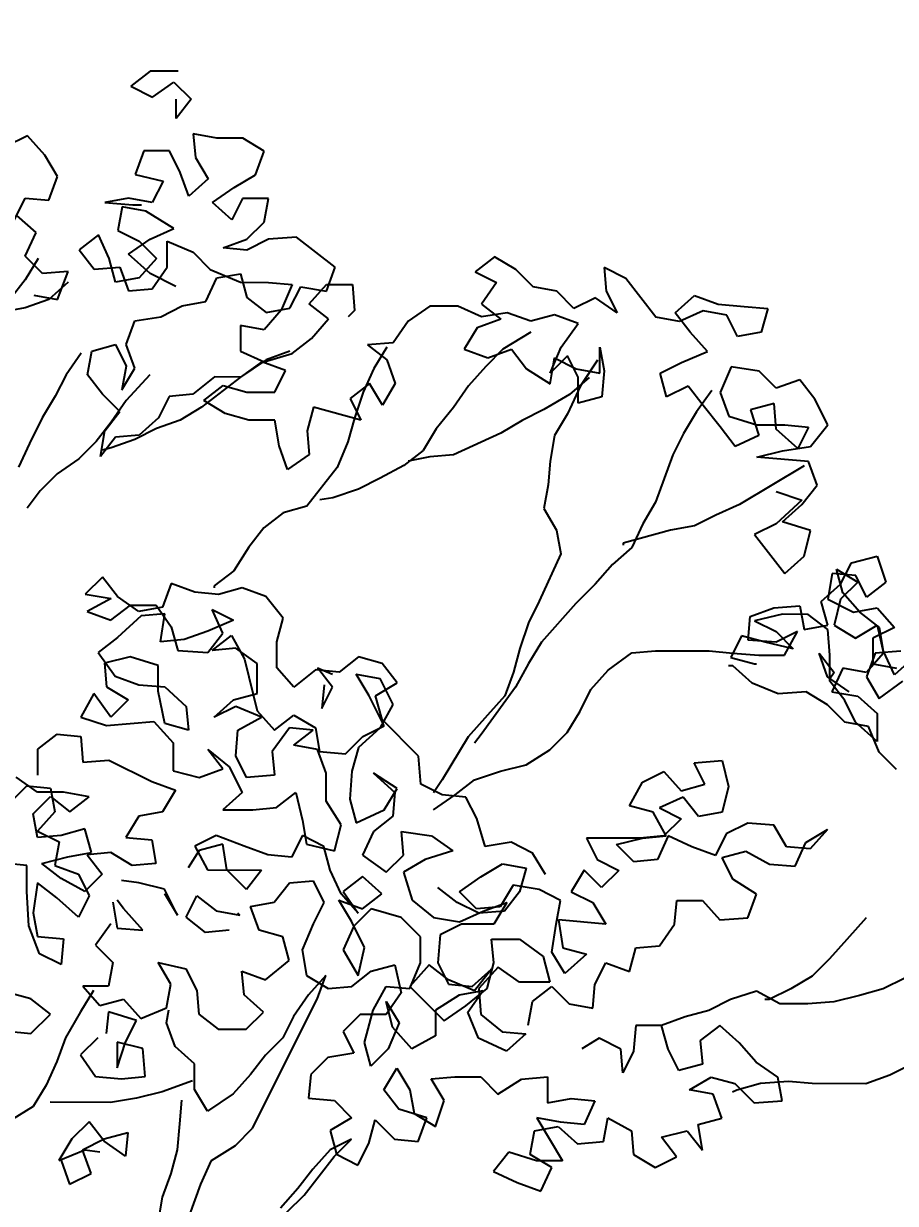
# Model space of a CAD drawing. Header units: millimetres. Extents: x 684983 to 685377, y 990360 to 990509.
# Drawn here: x 685054.194 to 685054.778, y 990414.996 to 990415.786 of the extents above; entities that cross this region are included whole.
import ezdxf

# ---------------------------------------------------------------- set-up
doc = ezdxf.new("R2010")
doc.units = ezdxf.units.MM
doc.layers.add('GRID LEVELS', color=7, linetype='Continuous', lineweight=13)
doc.layers.add('TEAK', color=7, linetype='Continuous')
doc.styles.get("Standard").update_dxf_attribs({"font": 'RomanS'})

# ---------------------------------------------------------------- blocks, each defined once
blk = doc.blocks.new('A$C25655A80')
at = {"color": 62}
for p, q in [((0.17688, 2.09548), (0.16822, 2.08876)), ((0.18937, 2.09547), (0.17688, 2.09548)), ((0.16822, 2.08876), (0.17783, 2.08394)), ((0.17783, 2.08394), (0.18744, 2.09066)), ((0.18744, 2.09066), (0.19513, 2.08296)), ((0.18839, 2.07432), (0.1884, 2.08297)), ((0.19513, 2.08296), (0.18839, 2.07432)), ((0.12205, 2.06669), (0.11244, 2.06189)), ((0.12974, 2.05803), (0.12205, 2.06669)), ((0.20665, 2.06565), (0.19608, 2.06758)), ((0.19608, 2.06758), (0.19703, 2.05701)), ((0.21818, 2.06564), (0.20665, 2.06565)), ((0.22779, 2.05986), (0.21818, 2.06564)), ((0.1355, 2.04841), (0.12974, 2.05803)), ((0.17396, 2.05991), (0.1701, 2.04934)), ((0.18549, 2.0599), (0.17396, 2.05991)), ((0.19029, 2.05028), (0.18549, 2.0599)), ((0.19703, 2.05701), (0.20279, 2.04739)), ((0.22394, 2.04929), (0.22779, 2.05986)), ((0.19413, 2.03971), (0.19029, 2.05028)), ((0.13164, 2.03784), (0.1355, 2.04841)), ((0.1701, 2.04934), (0.1826, 2.04644)), ((0.1826, 2.04644), (0.17778, 2.03684)), ((0.20279, 2.04739), (0.19413, 2.03971)), ((0.21432, 2.04353), (0.22394, 2.04929)), ((0.2047, 2.03681), (0.21432, 2.04353)), ((0.11625, 2.0292), (0.12107, 2.03881)), ((0.12107, 2.03881), (0.13164, 2.03784)), ((0.16721, 2.03877), (0.15663, 2.03686)), ((0.15663, 2.03686), (0.16913, 2.03588)), ((0.16432, 2.03493), (0.16239, 2.02435)), ((0.1749, 2.03299), (0.16432, 2.03493)), ((0.17778, 2.03684), (0.16721, 2.03877)), ((0.16913, 2.03588), (0.17298, 2.03588)), ((0.21334, 2.02911), (0.2047, 2.03681)), ((0.21816, 2.03872), (0.21334, 2.02911)), ((0.22969, 2.03871), (0.21816, 2.03872)), ((0.22776, 2.02814), (0.22969, 2.03871)), ((0.12586, 2.02343), (0.11722, 2.03112)), ((0.18739, 2.02529), (0.1749, 2.03299)), ((0.12104, 2.01286), (0.12586, 2.02343)), ((0.16239, 2.02435), (0.172, 2.01954)), ((0.17681, 2.02049), (0.18739, 2.02529)), ((0.22006, 2.02046), (0.22776, 2.02814)), ((0.15374, 2.02244), (0.14508, 2.01572)), ((0.15853, 2.01186), (0.15374, 2.02244)), ((0.16719, 2.01377), (0.17681, 2.02049)), ((0.172, 2.01954), (0.17968, 2.01184)), ((0.18449, 2.00799), (0.1845, 2.01953)), ((0.1845, 2.01953), (0.19603, 2.01471)), ((0.20949, 2.01662), (0.22006, 2.02046)), ((0.22968, 2.02045), (0.22006, 2.01565)), ((0.24218, 2.0214), (0.22968, 2.02045)), ((0.25947, 2.00792), (0.24218, 2.0214)), ((0.12873, 2.00516), (0.12104, 2.01286)), ((0.14508, 2.01572), (0.1518, 2.00706)), ((0.17679, 2.00511), (0.16719, 2.01377)), ((0.19603, 2.01471), (0.20371, 2.00701)), ((0.22006, 2.01565), (0.20949, 2.01662)), ((0.33061, 2.01266), (0.32195, 2.00594)), ((0.34022, 2.00689), (0.33061, 2.01266)), ((0.12681, 2.01189), (0.12103, 2.00228)), ((0.1518, 2.00706), (0.16334, 2.00801)), ((0.16141, 2.00128), (0.15853, 2.01186)), ((0.16334, 2.00801), (0.16717, 1.99743)), ((0.17968, 2.01184), (0.17198, 2.0032)), ((0.17775, 1.99838), (0.18449, 2.00799)), ((0.25561, 1.99735), (0.25947, 2.00792)), ((0.37963, 2.00781), (0.38058, 1.99724)), ((0.38924, 2.003), (0.37963, 2.00781)), ((0.12103, 2.00228), (0.1143, 1.99364)), ((0.14026, 2.00611), (0.12873, 2.00516)), ((0.13545, 1.99362), (0.14026, 2.00611)), ((0.17198, 2.0032), (0.16141, 2.00128)), ((0.18832, 1.99934), (0.17679, 2.00511)), ((0.20177, 1.99259), (0.20659, 2.00316)), ((0.20371, 2.00701), (0.21716, 2.00123)), ((0.20659, 2.00316), (0.21717, 2.00508)), ((0.21717, 2.00508), (0.22004, 1.9945)), ((0.32195, 2.00594), (0.33156, 2.00113)), ((0.3479, 1.99919), (0.34022, 2.00689)), ((0.40268, 1.98568), (0.38924, 2.003)), ((0.14026, 2.0013), (0.1316, 1.99362)), ((0.16717, 1.99743), (0.17775, 1.99838)), ((0.21716, 2.00123), (0.22966, 2.00122)), ((0.22966, 2.00122), (0.24023, 2.00025)), ((0.24023, 2.00025), (0.23542, 1.98872)), ((0.23926, 1.98968), (0.24408, 1.99928)), ((0.24408, 1.99928), (0.25561, 1.99735)), ((0.24792, 1.99159), (0.25561, 2.00024)), ((0.25561, 2.00024), (0.26715, 2.00022)), ((0.26715, 2.00022), (0.2681, 1.98869)), ((0.33156, 2.00113), (0.32482, 1.99152)), ((0.35847, 1.99726), (0.3479, 1.99919)), ((0.36615, 1.98956), (0.35847, 1.99726)), ((0.38058, 1.99724), (0.38538, 1.98762)), ((0.1316, 1.99362), (0.12102, 1.98978)), ((0.12487, 1.99555), (0.13545, 1.99362)), ((0.1912, 1.99068), (0.20177, 1.99259)), ((0.22004, 1.9945), (0.22869, 1.98776)), ((0.25656, 1.98485), (0.24792, 1.99159)), ((0.32482, 1.99152), (0.33347, 1.98478)), ((0.37577, 1.99436), (0.36615, 1.98956)), ((0.38538, 1.98762), (0.37577, 1.99436)), ((0.41133, 1.9876), (0.41999, 1.99528)), ((0.41999, 1.99528), (0.43056, 1.99142)), ((0.12102, 1.98978), (0.11045, 1.98787)), ((0.18158, 1.98588), (0.1912, 1.99068)), ((0.23542, 1.98872), (0.22772, 1.98007)), ((0.22869, 1.98776), (0.23926, 1.98968)), ((0.2681, 1.98869), (0.26521, 1.98581)), ((0.30175, 1.99058), (0.29213, 1.98386)), ((0.31425, 1.99057), (0.30175, 1.99058)), ((0.32482, 1.98575), (0.31425, 1.99057)), ((0.33635, 1.98766), (0.32482, 1.98575)), ((0.34692, 1.98381), (0.33635, 1.98766)), ((0.3575, 1.98668), (0.34692, 1.98381)), ((0.36807, 1.98283), (0.3575, 1.98668)), ((0.41806, 1.97894), (0.41133, 1.9876)), ((0.42383, 1.98855), (0.41325, 1.98375)), ((0.4344, 1.98661), (0.42383, 1.98855)), ((0.43056, 1.99142), (0.4421, 1.99045)), ((0.4392, 1.977), (0.4344, 1.98661)), ((0.4421, 1.99045), (0.45267, 1.98948)), ((0.45267, 1.98948), (0.44978, 1.97891)), ((0.16619, 1.9734), (0.17004, 1.98397)), ((0.17004, 1.98397), (0.18158, 1.98588)), ((0.21715, 1.98201), (0.21714, 1.97047)), ((0.22772, 1.98007), (0.21715, 1.98201)), ((0.24886, 1.97621), (0.25656, 1.98485)), ((0.29213, 1.98386), (0.28539, 1.97425)), ((0.32289, 1.98095), (0.31711, 1.97134)), ((0.33347, 1.98478), (0.32289, 1.98095)), ((0.36037, 1.97226), (0.36807, 1.98283)), ((0.41325, 1.98375), (0.40268, 1.98568)), ((0.24021, 1.96949), (0.24886, 1.97621)), ((0.34692, 1.979), (0.33441, 1.97132)), ((0.42574, 1.97028), (0.41806, 1.97894)), ((0.44978, 1.97891), (0.4392, 1.977)), ((0.14887, 1.95996), (0.15081, 1.97053)), ((0.15081, 1.97053), (0.16138, 1.97341)), ((0.16138, 1.97341), (0.16618, 1.96379)), ((0.17002, 1.96282), (0.16619, 1.9734)), ((0.21714, 1.97047), (0.22771, 1.96565)), ((0.23925, 1.97045), (0.22867, 1.96661)), ((0.28539, 1.97425), (0.27385, 1.9733)), ((0.27385, 1.9733), (0.2825, 1.96657)), ((0.28251, 1.97233), (0.27673, 1.96273)), ((0.31711, 1.97134), (0.32768, 1.96749)), ((0.33441, 1.97132), (0.32672, 1.96364)), ((0.32768, 1.96749), (0.33826, 1.97132)), ((0.33826, 1.97132), (0.34498, 1.96266)), ((0.35555, 1.96073), (0.36037, 1.97226)), ((0.37766, 1.96071), (0.37767, 1.97225)), ((0.37767, 1.97225), (0.37959, 1.96167)), ((0.146, 1.96957), (0.13926, 1.95997)), ((0.22867, 1.96661), (0.21712, 1.95893)), ((0.22674, 1.96566), (0.21712, 1.95893)), ((0.23731, 1.9618), (0.22674, 1.96566)), ((0.22771, 1.96565), (0.24021, 1.96949)), ((0.2825, 1.96657), (0.28634, 1.95599)), ((0.36325, 1.96841), (0.35555, 1.96073)), ((0.35555, 1.95592), (0.35748, 1.96746)), ((0.35748, 1.96746), (0.36709, 1.96264)), ((0.36805, 1.9588), (0.36325, 1.96841)), ((0.37671, 1.96648), (0.36901, 1.95495)), ((0.40458, 1.96069), (0.4142, 1.96548)), ((0.4142, 1.96548), (0.42574, 1.97028)), ((0.13926, 1.95997), (0.13444, 1.95036)), ((0.15559, 1.9513), (0.14887, 1.95996)), ((0.16618, 1.96379), (0.16425, 1.95322)), ((0.16425, 1.95322), (0.17002, 1.96282)), ((0.17675, 1.95993), (0.16617, 1.94841)), ((0.2325, 1.95219), (0.23731, 1.9618)), ((0.27673, 1.96273), (0.27191, 1.95216)), ((0.32672, 1.96364), (0.31902, 1.955)), ((0.34498, 1.96266), (0.35555, 1.95592)), ((0.36709, 1.96264), (0.37766, 1.96071)), ((0.37959, 1.96167), (0.37862, 1.95014)), ((0.40745, 1.95011), (0.40458, 1.96069)), ((0.43631, 1.96354), (0.43149, 1.95201)), ((0.4488, 1.96161), (0.43631, 1.96354)), ((0.45648, 1.95391), (0.4488, 1.96161)), ((0.20559, 1.95895), (0.19597, 1.95126)), ((0.21712, 1.95893), (0.19981, 1.94549)), ((0.20077, 1.94838), (0.20943, 1.9551)), ((0.21712, 1.95893), (0.20559, 1.95895)), ((0.20943, 1.9551), (0.22, 1.9522)), ((0.2748, 1.956), (0.26614, 1.94928)), ((0.28056, 1.94638), (0.2748, 1.956)), ((0.28634, 1.95599), (0.28056, 1.94638)), ((0.31902, 1.955), (0.31228, 1.94539)), ((0.36901, 1.95495), (0.36323, 1.94246)), ((0.37286, 1.95879), (0.3642, 1.95111)), ((0.36804, 1.94726), (0.36805, 1.9588)), ((0.41707, 1.95491), (0.40745, 1.95011)), ((0.42379, 1.94625), (0.41707, 1.95491)), ((0.46706, 1.95774), (0.45648, 1.95391)), ((0.47378, 1.94909), (0.46706, 1.95774)), ((0.13444, 1.95036), (0.12867, 1.94075)), ((0.16328, 1.9436), (0.15559, 1.9513)), ((0.18539, 1.95031), (0.18058, 1.9407)), ((0.19597, 1.95126), (0.18539, 1.95031)), ((0.22, 1.9522), (0.2325, 1.95219)), ((0.27191, 1.95216), (0.26806, 1.94062)), ((0.3642, 1.95111), (0.35266, 1.94439)), ((0.37862, 1.95014), (0.36804, 1.94726)), ((0.42764, 1.95297), (0.42091, 1.94337)), ((0.43149, 1.95201), (0.43532, 1.94143)), ((0.16617, 1.94841), (0.15943, 1.9388)), ((0.19981, 1.94549), (0.19019, 1.93973)), ((0.21038, 1.9426), (0.20077, 1.94838)), ((0.2498, 1.94545), (0.2469, 1.93487)), ((0.27094, 1.93966), (0.2498, 1.94545)), ((0.26614, 1.94928), (0.27094, 1.93966)), ((0.31228, 1.94539), (0.30458, 1.93578)), ((0.35266, 1.94439), (0.34304, 1.93959)), ((0.43147, 1.93663), (0.42379, 1.94625)), ((0.45552, 1.94718), (0.44494, 1.94431)), ((0.44494, 1.94431), (0.44877, 1.93277)), ((0.45647, 1.93564), (0.45552, 1.94718)), ((0.47954, 1.93755), (0.47378, 1.94909)), ((0.12867, 1.94075), (0.12289, 1.92922)), ((0.15943, 1.9388), (0.15269, 1.93015)), ((0.15654, 1.93496), (0.16328, 1.9436)), ((0.18058, 1.9407), (0.17192, 1.93302)), ((0.19019, 1.93973), (0.17961, 1.9359)), ((0.22095, 1.93971), (0.21038, 1.9426)), ((0.23249, 1.93969), (0.22095, 1.93971)), ((0.2344, 1.92816), (0.23249, 1.93969)), ((0.26806, 1.94062), (0.26516, 1.93005)), ((0.34304, 1.93959), (0.33342, 1.93383)), ((0.36323, 1.94246), (0.35745, 1.93285)), ((0.42091, 1.94337), (0.41513, 1.93376)), ((0.43532, 1.94143), (0.44782, 1.93757)), ((0.15461, 1.92342), (0.15654, 1.93496)), ((0.17961, 1.9359), (0.17, 1.9311)), ((0.2469, 1.93487), (0.24785, 1.9243)), ((0.30458, 1.93578), (0.29881, 1.92618)), ((0.33342, 1.93383), (0.31226, 1.92424)), ((0.41513, 1.93376), (0.41031, 1.92415)), ((0.4382, 1.92797), (0.43147, 1.93663)), ((0.44782, 1.93757), (0.46031, 1.93756)), ((0.46607, 1.92698), (0.45647, 1.93564)), ((0.46031, 1.93756), (0.47089, 1.93659)), ((0.47089, 1.93659), (0.46607, 1.92698)), ((0.47184, 1.92794), (0.47954, 1.93755)), ((0.12289, 1.92922), (0.11807, 1.91865)), ((0.15269, 1.93015), (0.14499, 1.92247)), ((0.16134, 1.93207), (0.15461, 1.92342)), ((0.17, 1.9311), (0.15942, 1.92726)), ((0.17192, 1.93302), (0.16134, 1.93207)), ((0.26516, 1.93005), (0.26035, 1.91852)), ((0.35745, 1.93285), (0.35552, 1.92132)), ((0.44877, 1.93277), (0.4382, 1.92797)), ((0.15942, 1.92726), (0.15557, 1.92631)), ((0.23824, 1.91758), (0.2344, 1.92816)), ((0.24785, 1.9243), (0.23824, 1.91758)), ((0.29881, 1.92618), (0.29015, 1.91945)), ((0.30169, 1.92329), (0.29207, 1.92138)), ((0.31226, 1.92424), (0.30169, 1.92329)), ((0.41031, 1.92415), (0.4026, 1.90301)), ((0.4478, 1.92316), (0.45934, 1.92603)), ((0.47087, 1.92121), (0.4478, 1.92316)), ((0.45934, 1.92603), (0.47184, 1.92794)), ((0.14499, 1.92247), (0.13537, 1.91575)), ((0.26035, 1.91852), (0.24687, 1.90123)), ((0.29015, 1.91945), (0.27957, 1.9137)), ((0.35552, 1.92132), (0.35455, 1.91074)), ((0.46895, 1.91929), (0.44009, 1.90201)), ((0.47471, 1.91063), (0.47087, 1.92121)), ((0.13537, 1.91575), (0.12768, 1.90807)), ((0.27957, 1.9137), (0.26995, 1.9089)), ((0.12768, 1.90807), (0.1219, 1.90038)), ((0.26995, 1.9089), (0.25841, 1.90506)), ((0.35455, 1.91074), (0.35261, 1.90017)), ((0.45644, 1.90777), (0.46797, 1.90391)), ((0.46797, 1.90199), (0.47471, 1.91063)), ((0.25841, 1.90506), (0.25264, 1.90411)), ((0.4026, 1.90301), (0.39683, 1.8934)), ((0.44009, 1.90201), (0.42952, 1.89722)), ((0.46797, 1.90391), (0.45643, 1.89335)), ((0.45931, 1.89431), (0.46797, 1.90199)), ((0.2363, 1.89836), (0.22764, 1.89163)), ((0.24687, 1.90123), (0.2363, 1.89836)), ((0.35261, 1.90017), (0.35837, 1.89055)), ((0.42952, 1.89722), (0.4199, 1.89242)), ((0.22764, 1.89163), (0.2209, 1.88299)), ((0.39683, 1.8934), (0.39201, 1.88283)), ((0.4199, 1.89242), (0.40932, 1.89051)), ((0.45643, 1.89335), (0.44681, 1.88855)), ((0.47181, 1.89045), (0.45931, 1.89431)), ((0.35837, 1.89055), (0.36029, 1.87998)), ((0.40932, 1.89051), (0.38817, 1.88476)), ((0.44681, 1.88855), (0.46025, 1.87123)), ((0.46891, 1.87892), (0.47181, 1.89045)), ((0.2209, 1.88299), (0.21416, 1.87242)), ((0.39201, 1.88283), (0.38335, 1.87515)), ((0.38817, 1.88476), (0.38817, 1.8838)), ((0.36029, 1.87998), (0.35065, 1.85884)), ((0.46025, 1.87123), (0.46891, 1.87892)), ((0.48524, 1.8664), (0.49006, 1.87601)), ((0.49006, 1.87601), (0.5016, 1.87889)), ((0.5016, 1.87889), (0.50543, 1.86735)), ((0.21416, 1.87242), (0.2055, 1.8657)), ((0.38335, 1.87515), (0.37565, 1.8665)), ((0.4814, 1.87121), (0.47947, 1.85968)), ((0.49198, 1.87024), (0.4814, 1.87121)), ((0.48333, 1.87314), (0.49293, 1.86736)), ((0.4862, 1.86256), (0.48333, 1.87314)), ((0.15552, 1.86959), (0.14782, 1.86191)), ((0.16224, 1.86093), (0.15552, 1.86959)), ((0.18628, 1.86668), (0.18242, 1.85611)), ((0.19685, 1.86282), (0.18628, 1.86668)), ((0.2055, 1.8657), (0.2055, 1.86474)), ((0.37565, 1.8665), (0.367, 1.85786)), ((0.47658, 1.85872), (0.48524, 1.8664)), ((0.49293, 1.86736), (0.48524, 1.85968)), ((0.49677, 1.86063), (0.49198, 1.87024)), ((0.50543, 1.86735), (0.49677, 1.86063)), ((0.14782, 1.86191), (0.15936, 1.85997)), ((0.15936, 1.85997), (0.14878, 1.85422)), ((0.17185, 1.85419), (0.16224, 1.86093)), ((0.20742, 1.86185), (0.19685, 1.86282)), ((0.218, 1.86473), (0.20742, 1.86185)), ((0.22857, 1.86087), (0.218, 1.86473)), ((0.23625, 1.85125), (0.22857, 1.86087)), ((0.49388, 1.8539), (0.4862, 1.86256)), ((0.15935, 1.85036), (0.16801, 1.85708)), ((0.16801, 1.85708), (0.17954, 1.85707)), ((0.18242, 1.85611), (0.17185, 1.85419)), ((0.17954, 1.85707), (0.18626, 1.84745)), ((0.20453, 1.85513), (0.21414, 1.85031)), ((0.20933, 1.84455), (0.20453, 1.85513)), ((0.35065, 1.85884), (0.34584, 1.84923)), ((0.367, 1.85786), (0.3516, 1.84057)), ((0.44486, 1.85202), (0.45543, 1.85586)), ((0.45543, 1.85586), (0.46697, 1.85681)), ((0.46697, 1.85681), (0.46888, 1.84623)), ((0.47946, 1.84814), (0.47658, 1.85872)), ((0.47947, 1.85968), (0.491, 1.8539)), ((0.48524, 1.85968), (0.48234, 1.84814)), ((0.491, 1.8539), (0.50158, 1.85582)), ((0.50158, 1.85582), (0.50926, 1.84716)), ((0.14878, 1.85422), (0.15935, 1.85036)), ((0.17281, 1.85227), (0.16222, 1.84267)), ((0.18338, 1.85322), (0.17281, 1.85227)), ((0.18145, 1.84073), (0.18338, 1.85322)), ((0.21414, 1.85031), (0.2026, 1.84551)), ((0.23336, 1.84068), (0.23625, 1.85125)), ((0.44388, 1.84145), (0.44486, 1.85202)), ((0.45928, 1.85297), (0.44678, 1.8501)), ((0.44678, 1.8501), (0.45638, 1.84528)), ((0.47081, 1.85296), (0.45928, 1.85297)), ((0.47946, 1.84622), (0.47081, 1.85296)), ((0.50253, 1.84716), (0.49388, 1.8539)), ((0.18626, 1.84745), (0.18914, 1.83688)), ((0.2026, 1.84551), (0.19202, 1.84168)), ((0.20259, 1.8359), (0.20933, 1.84455)), ((0.34584, 1.84923), (0.34198, 1.8377)), ((0.45638, 1.84528), (0.46407, 1.83758)), ((0.466, 1.84527), (0.45638, 1.84048)), ((0.46022, 1.8347), (0.466, 1.84527)), ((0.46888, 1.84623), (0.47946, 1.84814)), ((0.48041, 1.83469), (0.47946, 1.84622)), ((0.48234, 1.84814), (0.49195, 1.84237)), ((0.49195, 1.84237), (0.50157, 1.84812)), ((0.50926, 1.84716), (0.49964, 1.84236)), ((0.50157, 1.84812), (0.50444, 1.83563)), ((0.50444, 1.83659), (0.50253, 1.84716)), ((0.16222, 1.84267), (0.15357, 1.83595)), ((0.19202, 1.84168), (0.18145, 1.84073)), ((0.20452, 1.83686), (0.21317, 1.84358)), ((0.21317, 1.84358), (0.21893, 1.833)), ((0.23335, 1.82914), (0.23336, 1.84068)), ((0.3516, 1.84057), (0.34582, 1.83096)), ((0.441, 1.84337), (0.43619, 1.83376)), ((0.45157, 1.84048), (0.441, 1.84337)), ((0.45638, 1.84048), (0.44388, 1.84145)), ((0.46407, 1.83758), (0.45157, 1.84048)), ((0.49964, 1.84236), (0.49963, 1.83082)), ((0.15357, 1.83595), (0.16125, 1.82536)), ((0.16798, 1.83401), (0.15645, 1.83114)), ((0.18048, 1.83015), (0.16798, 1.83401)), ((0.18914, 1.83688), (0.20259, 1.8359)), ((0.21509, 1.83781), (0.20452, 1.83686)), ((0.2247, 1.83107), (0.21509, 1.83781)), ((0.26988, 1.83392), (0.26122, 1.8272)), ((0.28045, 1.83102), (0.26988, 1.83392)), ((0.34198, 1.8377), (0.33909, 1.82712)), ((0.38139, 1.82805), (0.39197, 1.83573)), ((0.39197, 1.83573), (0.40254, 1.83668)), ((0.40254, 1.83668), (0.42658, 1.83666)), ((0.42658, 1.83666), (0.43715, 1.83569)), ((0.43619, 1.83376), (0.44676, 1.83087)), ((0.43715, 1.83569), (0.44868, 1.83471)), ((0.44868, 1.83471), (0.46022, 1.8347)), ((0.4756, 1.83565), (0.48232, 1.82699)), ((0.47944, 1.82507), (0.4756, 1.83565)), ((0.4804, 1.82315), (0.48041, 1.83469)), ((0.50444, 1.83563), (0.49674, 1.82698)), ((0.5006, 1.83563), (0.49674, 1.82506)), ((0.51213, 1.83658), (0.5006, 1.83563)), ((0.50924, 1.82601), (0.50444, 1.83659)), ((0.5179, 1.83369), (0.50924, 1.82601)), ((0.15645, 1.83114), (0.1574, 1.82056)), ((0.18047, 1.81862), (0.18048, 1.83015)), ((0.21893, 1.833), (0.22468, 1.80993)), ((0.22469, 1.81762), (0.2247, 1.83107)), ((0.24103, 1.82049), (0.23335, 1.82914)), ((0.25065, 1.82817), (0.24103, 1.82049)), ((0.26122, 1.8272), (0.25065, 1.82817)), ((0.25161, 1.82913), (0.25834, 1.82624)), ((0.25833, 1.82047), (0.25161, 1.82913)), ((0.28717, 1.82237), (0.28045, 1.83102)), ((0.34582, 1.83096), (0.34004, 1.82039)), ((0.43714, 1.82992), (0.43522, 1.82992)), ((0.44579, 1.82222), (0.43714, 1.82992)), ((0.44676, 1.83087), (0.44772, 1.83087)), ((0.48617, 1.82891), (0.48135, 1.81834)), ((0.49674, 1.82698), (0.48617, 1.82891)), ((0.49963, 1.83082), (0.5102, 1.82889)), ((0.16125, 1.82536), (0.17182, 1.82151)), ((0.26891, 1.82623), (0.27949, 1.8243)), ((0.27467, 1.81661), (0.26891, 1.82623)), ((0.27949, 1.8243), (0.28524, 1.81275)), ((0.33909, 1.82712), (0.33523, 1.81655)), ((0.37369, 1.8194), (0.38139, 1.82805)), ((0.48904, 1.81834), (0.47944, 1.82507)), ((0.48232, 1.82699), (0.4804, 1.82411)), ((0.48712, 1.81449), (0.4804, 1.82315)), ((0.49674, 1.82506), (0.5025, 1.81544)), ((0.5025, 1.81544), (0.51308, 1.82312)), ((0.15163, 1.81768), (0.14585, 1.80711)), ((0.15931, 1.8071), (0.15163, 1.81768)), ((0.1574, 1.82056), (0.16701, 1.81479)), ((0.17182, 1.82151), (0.18335, 1.82054)), ((0.18334, 1.8042), (0.18047, 1.81862)), ((0.18335, 1.82054), (0.19296, 1.81188)), ((0.25449, 1.82143), (0.25352, 1.81086)), ((0.25352, 1.81086), (0.25833, 1.82047)), ((0.27756, 1.81661), (0.28717, 1.82237)), ((0.34004, 1.82039), (0.32464, 1.79926)), ((0.36887, 1.80979), (0.37369, 1.8194)), ((0.45732, 1.8174), (0.44579, 1.82222)), ((0.46982, 1.81835), (0.45732, 1.8174)), ((0.47943, 1.81258), (0.46982, 1.81835)), ((0.48135, 1.81834), (0.49289, 1.81641)), ((0.16701, 1.81479), (0.15931, 1.8071)), ((0.20545, 1.80706), (0.21411, 1.81474)), ((0.21411, 1.81474), (0.22469, 1.81762)), ((0.28139, 1.80315), (0.27467, 1.81661)), ((0.28043, 1.80603), (0.27756, 1.81661)), ((0.28524, 1.81275), (0.27947, 1.80219)), ((0.33523, 1.81655), (0.32754, 1.80791)), ((0.48711, 1.80488), (0.47943, 1.81258)), ((0.49192, 1.80487), (0.48712, 1.81449)), ((0.49289, 1.81641), (0.50153, 1.80871)), ((0.14585, 1.80711), (0.15738, 1.80326)), ((0.19296, 1.81188), (0.19391, 1.8013)), ((0.21507, 1.81186), (0.20545, 1.80706)), ((0.2266, 1.80704), (0.21507, 1.81186)), ((0.22468, 1.80993), (0.23236, 1.80127)), ((0.23236, 1.80127), (0.24102, 1.80799)), ((0.24102, 1.80799), (0.25063, 1.80221)), ((0.32754, 1.80791), (0.31888, 1.7983)), ((0.3631, 1.80019), (0.36887, 1.80979)), ((0.50153, 1.80871), (0.50152, 1.79621)), ((0.15738, 1.80326), (0.17853, 1.80516)), ((0.17853, 1.80516), (0.18717, 1.79554)), ((0.19391, 1.8013), (0.18334, 1.8042)), ((0.21602, 1.80128), (0.2266, 1.80704)), ((0.23909, 1.80222), (0.23139, 1.79166)), ((0.24966, 1.80125), (0.23909, 1.80222)), ((0.25063, 1.80221), (0.25254, 1.79164)), ((0.27947, 1.80219), (0.26984, 1.79354)), ((0.27177, 1.79835), (0.28139, 1.80315)), ((0.29676, 1.78967), (0.28043, 1.80603)), ((0.49768, 1.80295), (0.48711, 1.80488)), ((0.50152, 1.79621), (0.49192, 1.80487)), ((0.50248, 1.79141), (0.49768, 1.80295)), ((0.12661, 1.79271), (0.13527, 1.79943)), ((0.13527, 1.79943), (0.14584, 1.79846)), ((0.14584, 1.79846), (0.14679, 1.78693)), ((0.21505, 1.78975), (0.21602, 1.80128)), ((0.24101, 1.79453), (0.24966, 1.80125)), ((0.26407, 1.79066), (0.27177, 1.79835)), ((0.31888, 1.7983), (0.30732, 1.77909)), ((0.32464, 1.79926), (0.32176, 1.79542)), ((0.3554, 1.7925), (0.3631, 1.80019)), ((0.1266, 1.78118), (0.12661, 1.79271)), ((0.18717, 1.79554), (0.18716, 1.78304)), ((0.20255, 1.79264), (0.21216, 1.78494)), ((0.20927, 1.78398), (0.20255, 1.79264)), ((0.23139, 1.79166), (0.23234, 1.78108)), ((0.25158, 1.7926), (0.24101, 1.79453)), ((0.25541, 1.78202), (0.25158, 1.7926)), ((0.25254, 1.79164), (0.26407, 1.79066)), ((0.26984, 1.79354), (0.26695, 1.78297)), ((0.34482, 1.78578), (0.3554, 1.7925)), ((0.51016, 1.78371), (0.50248, 1.79141)), ((0.14679, 1.78693), (0.15833, 1.78788)), ((0.15833, 1.78788), (0.17755, 1.77825)), ((0.21985, 1.78013), (0.21505, 1.78975)), ((0.29771, 1.77717), (0.29676, 1.78967)), ((0.4198, 1.78668), (0.4323, 1.78763)), ((0.4246, 1.77706), (0.4198, 1.78668)), ((0.4323, 1.78763), (0.43517, 1.77609)), ((0.18716, 1.78304), (0.1987, 1.78015)), ((0.1987, 1.78015), (0.20927, 1.78398)), ((0.21216, 1.78494), (0.21792, 1.7734)), ((0.23234, 1.78108), (0.21985, 1.78013)), ((0.2554, 1.76952), (0.25541, 1.78202)), ((0.26695, 1.78297), (0.26598, 1.77047)), ((0.27656, 1.782), (0.28617, 1.77334)), ((0.28713, 1.77526), (0.27656, 1.782)), ((0.32174, 1.77908), (0.33328, 1.78291)), ((0.33328, 1.78291), (0.34482, 1.78578)), ((0.39672, 1.77805), (0.40634, 1.78284)), ((0.40634, 1.78284), (0.41402, 1.77418)), ((0.11409, 1.76869), (0.12179, 1.77637)), ((0.12659, 1.77349), (0.11699, 1.78022)), ((0.12179, 1.77637), (0.13236, 1.7754)), ((0.17755, 1.77825), (0.18812, 1.77439)), ((0.30732, 1.77236), (0.29771, 1.77717)), ((0.30732, 1.77909), (0.30347, 1.77332)), ((0.31308, 1.77235), (0.32174, 1.77908)), ((0.39095, 1.76748), (0.39672, 1.77805)), ((0.41402, 1.77418), (0.4246, 1.77706)), ((0.43517, 1.77609), (0.43228, 1.76455)), ((0.12466, 1.76388), (0.13236, 1.77156)), ((0.13813, 1.77348), (0.12659, 1.77349)), ((0.13236, 1.7754), (0.13428, 1.76483)), ((0.13236, 1.77156), (0.141, 1.76482)), ((0.14966, 1.77154), (0.13813, 1.77348)), ((0.141, 1.76482), (0.14966, 1.77154)), ((0.18812, 1.77439), (0.18234, 1.76478)), ((0.21792, 1.7734), (0.20926, 1.76572)), ((0.23329, 1.76666), (0.24195, 1.77338)), ((0.24195, 1.77338), (0.24482, 1.76088)), ((0.26598, 1.77047), (0.26885, 1.7599)), ((0.28136, 1.76565), (0.28713, 1.77526)), ((0.28617, 1.77334), (0.2852, 1.76277)), ((0.30347, 1.76563), (0.31308, 1.77235)), ((0.31789, 1.77139), (0.30732, 1.77236)), ((0.32269, 1.76177), (0.31789, 1.77139)), ((0.41498, 1.7713), (0.4044, 1.7665)), ((0.4217, 1.76264), (0.41498, 1.7713)), ((0.20926, 1.76572), (0.22272, 1.76571)), ((0.22272, 1.76571), (0.23329, 1.76666)), ((0.26212, 1.75894), (0.2554, 1.76952)), ((0.26885, 1.7599), (0.28136, 1.76565)), ((0.40152, 1.76458), (0.39095, 1.76748)), ((0.4044, 1.7665), (0.41401, 1.76169)), ((0.12657, 1.7533), (0.12466, 1.76388)), ((0.13428, 1.76483), (0.12658, 1.75618)), ((0.17176, 1.76287), (0.16599, 1.75326)), ((0.18234, 1.76478), (0.17176, 1.76287)), ((0.24482, 1.76088), (0.24673, 1.75031)), ((0.2852, 1.76277), (0.27654, 1.75605)), ((0.32652, 1.74927), (0.32269, 1.76177)), ((0.40727, 1.754), (0.40152, 1.76458)), ((0.41401, 1.76169), (0.40631, 1.754)), ((0.43228, 1.76455), (0.4217, 1.76264)), ((0.44381, 1.75974), (0.43419, 1.75494)), ((0.45534, 1.75877), (0.44381, 1.75974)), ((0.12658, 1.75618), (0.13619, 1.75137)), ((0.14773, 1.75712), (0.13715, 1.75425)), ((0.1506, 1.74655), (0.14773, 1.75712)), ((0.25923, 1.74741), (0.26212, 1.75894)), ((0.27654, 1.75605), (0.27172, 1.74548)), ((0.28904, 1.75603), (0.30249, 1.7541)), ((0.28999, 1.74546), (0.28904, 1.75603)), ((0.43419, 1.75494), (0.42938, 1.74533)), ((0.4611, 1.74915), (0.45534, 1.75877)), ((0.46976, 1.75106), (0.47938, 1.75682)), ((0.47938, 1.75682), (0.47168, 1.74818)), ((0.13715, 1.75425), (0.12657, 1.7533)), ((0.13619, 1.75137), (0.13425, 1.7408)), ((0.16599, 1.75326), (0.17752, 1.75229)), ((0.17752, 1.75229), (0.17944, 1.74172)), ((0.20636, 1.75419), (0.19675, 1.74939)), ((0.19675, 1.74939), (0.2025, 1.73881)), ((0.20924, 1.75034), (0.19867, 1.74747)), ((0.21886, 1.74937), (0.20636, 1.75419)), ((0.21116, 1.7388), (0.20924, 1.75034)), ((0.22943, 1.74551), (0.21886, 1.74937)), ((0.24482, 1.75415), (0.24, 1.74454)), ((0.25442, 1.74934), (0.24482, 1.75415)), ((0.24673, 1.75031), (0.25923, 1.74741)), ((0.2573, 1.73876), (0.25442, 1.74934)), ((0.30249, 1.7541), (0.3121, 1.74736)), ((0.33806, 1.75118), (0.32652, 1.74927)), ((0.34767, 1.74637), (0.33806, 1.75118)), ((0.37171, 1.75307), (0.3765, 1.74346)), ((0.39574, 1.75305), (0.37171, 1.75307)), ((0.38516, 1.75018), (0.3967, 1.75305)), ((0.39284, 1.74248), (0.38516, 1.75018)), ((0.40631, 1.754), (0.39574, 1.75305)), ((0.3967, 1.75305), (0.40727, 1.754)), ((0.40824, 1.754), (0.40342, 1.74343)), ((0.41881, 1.74919), (0.40824, 1.754)), ((0.42938, 1.74533), (0.41881, 1.74919)), ((0.47168, 1.74818), (0.4611, 1.74915)), ((0.46494, 1.74049), (0.46976, 1.75106)), ((0.12849, 1.74176), (0.14002, 1.74463)), ((0.14002, 1.74463), (0.1506, 1.74655)), ((0.15925, 1.74654), (0.14868, 1.74559)), ((0.14868, 1.74559), (0.1554, 1.73693)), ((0.16886, 1.74076), (0.15925, 1.74654)), ((0.19867, 1.74747), (0.19385, 1.73978)), ((0.24, 1.74454), (0.22943, 1.74551)), ((0.27172, 1.74548), (0.28229, 1.73778)), ((0.28229, 1.73778), (0.28999, 1.74546)), ((0.3121, 1.74736), (0.2996, 1.74353)), ((0.35343, 1.73675), (0.34767, 1.74637)), ((0.43226, 1.74437), (0.44284, 1.74724)), ((0.43706, 1.73475), (0.43226, 1.74437)), ((0.44284, 1.74724), (0.45341, 1.74146)), ((0.12176, 1.74081), (0.11118, 1.74178)), ((0.12175, 1.72927), (0.12176, 1.74081)), ((0.13713, 1.73502), (0.12849, 1.74176)), ((0.13425, 1.7408), (0.14482, 1.73694)), ((0.17944, 1.74172), (0.16886, 1.74076)), ((0.2025, 1.73881), (0.22654, 1.73879)), ((0.2198, 1.73014), (0.21116, 1.7388)), ((0.22654, 1.73879), (0.2198, 1.73014)), ((0.26209, 1.72818), (0.2573, 1.73876)), ((0.2996, 1.74353), (0.28998, 1.73777)), ((0.32459, 1.73581), (0.3342, 1.74157)), ((0.3342, 1.74157), (0.34478, 1.73964)), ((0.34478, 1.73964), (0.34188, 1.72907)), ((0.37073, 1.73866), (0.36495, 1.72905)), ((0.37841, 1.73096), (0.37073, 1.73866)), ((0.3765, 1.74346), (0.38611, 1.73864)), ((0.38611, 1.73864), (0.37841, 1.73096)), ((0.40342, 1.74343), (0.39284, 1.74248)), ((0.45341, 1.74146), (0.46494, 1.74049)), ((0.1477, 1.72925), (0.13713, 1.73502)), ((0.14482, 1.73694), (0.14962, 1.72732)), ((0.1554, 1.73693), (0.1477, 1.72925)), ((0.17174, 1.73307), (0.16405, 1.73404)), ((0.23903, 1.73301), (0.2496, 1.73396)), ((0.2496, 1.73396), (0.2544, 1.72434)), ((0.27171, 1.73586), (0.26306, 1.72914)), ((0.28036, 1.72816), (0.27171, 1.73586)), ((0.28998, 1.73777), (0.29382, 1.72527)), ((0.31497, 1.72909), (0.32459, 1.73581)), ((0.44763, 1.72801), (0.43706, 1.73475)), ((0.12269, 1.71389), (0.12175, 1.72927)), ((0.12656, 1.73311), (0.12462, 1.71966)), ((0.1352, 1.72637), (0.12656, 1.73311)), ((0.18327, 1.73018), (0.17174, 1.73307)), ((0.18903, 1.71863), (0.18327, 1.73018)), ((0.18327, 1.72825), (0.18903, 1.71863)), ((0.23229, 1.72436), (0.23903, 1.73301)), ((0.26978, 1.71952), (0.26209, 1.72818)), ((0.26306, 1.72914), (0.26978, 1.71952)), ((0.2717, 1.72144), (0.28036, 1.72816)), ((0.314, 1.72429), (0.30536, 1.73103)), ((0.32265, 1.7214), (0.31497, 1.72909)), ((0.339, 1.73196), (0.33323, 1.72235)), ((0.34188, 1.72907), (0.33515, 1.72042)), ((0.35054, 1.73002), (0.339, 1.73196)), ((0.36014, 1.72521), (0.35054, 1.73002)), ((0.36495, 1.72905), (0.37456, 1.72423)), ((0.14481, 1.71771), (0.1352, 1.72637)), ((0.14962, 1.72732), (0.14481, 1.71771)), ((0.16019, 1.72443), (0.16211, 1.71289)), ((0.165, 1.72154), (0.16212, 1.72539)), ((0.19287, 1.71767), (0.19769, 1.72728)), ((0.19769, 1.72728), (0.20633, 1.72054)), ((0.22171, 1.72245), (0.23229, 1.72436)), ((0.2544, 1.72434), (0.24959, 1.71473)), ((0.26113, 1.7253), (0.2717, 1.72144)), ((0.26689, 1.71568), (0.26113, 1.7253)), ((0.29382, 1.72527), (0.30342, 1.71757)), ((0.32361, 1.71947), (0.314, 1.72429)), ((0.32553, 1.72043), (0.33611, 1.72427)), ((0.33611, 1.72427), (0.33033, 1.71466)), ((0.35821, 1.71463), (0.36014, 1.72521)), ((0.37456, 1.72423), (0.38032, 1.71461)), ((0.41108, 1.71459), (0.41206, 1.72516)), ((0.41206, 1.72516), (0.42359, 1.72515)), ((0.42359, 1.72515), (0.43127, 1.71649)), ((0.44377, 1.71744), (0.44763, 1.72801)), ((0.12462, 1.71966), (0.12653, 1.70908)), ((0.17364, 1.71192), (0.165, 1.72154)), ((0.20152, 1.71093), (0.19287, 1.71767)), ((0.20633, 1.72054), (0.2169, 1.71861)), ((0.2169, 1.71861), (0.21594, 1.71957)), ((0.22555, 1.71187), (0.22171, 1.72245)), ((0.27555, 1.72144), (0.26785, 1.71376)), ((0.289, 1.71758), (0.27555, 1.72144)), ((0.29765, 1.70892), (0.289, 1.71758)), ((0.30342, 1.71757), (0.31495, 1.71564)), ((0.31495, 1.71564), (0.32553, 1.72043)), ((0.33323, 1.72235), (0.32265, 1.7214)), ((0.33515, 1.72042), (0.32361, 1.71947)), ((0.12749, 1.70139), (0.12269, 1.71389)), ((0.15922, 1.71482), (0.15249, 1.70521)), ((0.16211, 1.71289), (0.17364, 1.71192)), ((0.24959, 1.71473), (0.24477, 1.7032)), ((0.26785, 1.71376), (0.26303, 1.70319)), ((0.27265, 1.70414), (0.26689, 1.71568)), ((0.31592, 1.71467), (0.3063, 1.70988)), ((0.33033, 1.71466), (0.31592, 1.71467)), ((0.35628, 1.70214), (0.35821, 1.71463)), ((0.35918, 1.71656), (0.36109, 1.70406)), ((0.38032, 1.71461), (0.35918, 1.71656)), ((0.40435, 1.70498), (0.41108, 1.71459)), ((0.43127, 1.71649), (0.44377, 1.71744)), ((0.49664, 1.71739), (0.48798, 1.70779)), ((0.12653, 1.70908), (0.13807, 1.70811)), ((0.13807, 1.70811), (0.1371, 1.69657)), ((0.21209, 1.71188), (0.20152, 1.71093)), ((0.23612, 1.70898), (0.22555, 1.71187)), ((0.239, 1.6984), (0.23612, 1.70898)), ((0.29763, 1.69739), (0.29765, 1.70892)), ((0.3063, 1.70988), (0.30533, 1.69738)), ((0.32937, 1.70793), (0.34186, 1.70792)), ((0.33032, 1.69736), (0.32937, 1.70793)), ((0.34186, 1.70792), (0.35243, 1.70022)), ((0.48798, 1.70779), (0.48028, 1.69914)), ((0.15249, 1.70521), (0.16017, 1.69751)), ((0.24477, 1.7032), (0.24668, 1.69167)), ((0.26303, 1.70319), (0.26975, 1.69164)), ((0.26975, 1.69164), (0.27265, 1.70414)), ((0.36204, 1.69252), (0.35628, 1.70214)), ((0.36109, 1.70406), (0.37166, 1.70116)), ((0.39088, 1.69346), (0.39377, 1.70403)), ((0.39377, 1.70403), (0.40435, 1.70498)), ((0.1371, 1.69657), (0.12749, 1.70139)), ((0.16017, 1.69751), (0.15824, 1.68694)), ((0.18036, 1.69749), (0.19285, 1.6946)), ((0.18611, 1.68788), (0.18036, 1.69749)), ((0.22841, 1.68976), (0.239, 1.6984)), ((0.29282, 1.68586), (0.29763, 1.69739)), ((0.30533, 1.69738), (0.31012, 1.68776)), ((0.32742, 1.68582), (0.33032, 1.69736)), ((0.35243, 1.70022), (0.3553, 1.68868)), ((0.37166, 1.70116), (0.36204, 1.69252)), ((0.37549, 1.6877), (0.38031, 1.69731)), ((0.38031, 1.69731), (0.39088, 1.69346)), ((0.48028, 1.69914), (0.47259, 1.69146)), ((0.19285, 1.6946), (0.19765, 1.68498)), ((0.21879, 1.68304), (0.21784, 1.69361)), ((0.21784, 1.69361), (0.22841, 1.68976)), ((0.24668, 1.69167), (0.25629, 1.68589)), ((0.25533, 1.69166), (0.24763, 1.68301)), ((0.25148, 1.68109), (0.25533, 1.69166)), ((0.26686, 1.68684), (0.27552, 1.69356)), ((0.27552, 1.69356), (0.2861, 1.69644)), ((0.2861, 1.69644), (0.28897, 1.68394)), ((0.30148, 1.69642), (0.29282, 1.68682)), ((0.31012, 1.68969), (0.30148, 1.69642)), ((0.3207, 1.68679), (0.32936, 1.69447)), ((0.32936, 1.69447), (0.32166, 1.68487)), ((0.33224, 1.69543), (0.32358, 1.68583)), ((0.34185, 1.68869), (0.33224, 1.69543)), ((0.47259, 1.69146), (0.46297, 1.6857)), ((0.1467, 1.68695), (0.15438, 1.67829)), ((0.15824, 1.68694), (0.1467, 1.68695)), ((0.18418, 1.6773), (0.18611, 1.68788)), ((0.25629, 1.68589), (0.26686, 1.68684)), ((0.27647, 1.67626), (0.28224, 1.68683)), ((0.28224, 1.68683), (0.29282, 1.68586)), ((0.29282, 1.68682), (0.30819, 1.67142)), ((0.32166, 1.68487), (0.31012, 1.68969)), ((0.31012, 1.68776), (0.3207, 1.68679)), ((0.3553, 1.68868), (0.34185, 1.68869)), ((0.34761, 1.68004), (0.35626, 1.68676)), ((0.35626, 1.68676), (0.36395, 1.67906)), ((0.37452, 1.67713), (0.37549, 1.6877)), ((0.51392, 1.69046), (0.5043, 1.68566)), ((0.12362, 1.6812), (0.11305, 1.6841)), ((0.13227, 1.67447), (0.12362, 1.6812)), ((0.15151, 1.68502), (0.14573, 1.67542)), ((0.15438, 1.67829), (0.16496, 1.68117)), ((0.16496, 1.68117), (0.17264, 1.67251)), ((0.19765, 1.68498), (0.1986, 1.67441)), ((0.22744, 1.67534), (0.21879, 1.68304)), ((0.22259, 1.62344), (0.25148, 1.68109)), ((0.24763, 1.68301), (0.2409, 1.67341)), ((0.28897, 1.68394), (0.28223, 1.67433)), ((0.31492, 1.68295), (0.30434, 1.67623)), ((0.3255, 1.68486), (0.31492, 1.68295)), ((0.3178, 1.67814), (0.32742, 1.68582)), ((0.31876, 1.67526), (0.3255, 1.68486)), ((0.32358, 1.68583), (0.32453, 1.67429)), ((0.43605, 1.68092), (0.42643, 1.67612)), ((0.44759, 1.68475), (0.43605, 1.68092)), ((0.45816, 1.67898), (0.44759, 1.68475)), ((0.45335, 1.6809), (0.45143, 1.6809)), ((0.46297, 1.6857), (0.45335, 1.6809)), ((0.49373, 1.68279), (0.48219, 1.67991)), ((0.5043, 1.68566), (0.49373, 1.68279)), ((0.14573, 1.67542), (0.13899, 1.66389)), ((0.15823, 1.6754), (0.15726, 1.66579)), ((0.17072, 1.67155), (0.15823, 1.6754)), ((0.17264, 1.67251), (0.18418, 1.6773)), ((0.18418, 1.67057), (0.18514, 1.67634)), ((0.27261, 1.66184), (0.27647, 1.67626)), ((0.28224, 1.6801), (0.288, 1.67048)), ((0.28511, 1.66856), (0.28224, 1.6801)), ((0.30434, 1.67623), (0.30433, 1.6647)), ((0.30819, 1.67142), (0.3178, 1.67814)), ((0.34567, 1.66947), (0.34761, 1.68004)), ((0.36395, 1.67906), (0.37452, 1.67713)), ((0.42643, 1.67612), (0.41585, 1.67325)), ((0.47065, 1.67896), (0.45816, 1.67898)), ((0.48219, 1.67991), (0.47065, 1.67896)), ((0.12361, 1.66582), (0.13227, 1.67447)), ((0.1659, 1.66194), (0.17072, 1.67155)), ((0.18801, 1.66), (0.18418, 1.67057)), ((0.1986, 1.67441), (0.20725, 1.66767)), ((0.21974, 1.66766), (0.22744, 1.67534)), ((0.2409, 1.67341), (0.23608, 1.6638)), ((0.2707, 1.67434), (0.263, 1.66666)), ((0.28223, 1.67433), (0.2707, 1.67434)), ((0.288, 1.67048), (0.28318, 1.65895)), ((0.32356, 1.66372), (0.31876, 1.67526)), ((0.32453, 1.67429), (0.33414, 1.66659)), ((0.41585, 1.67325), (0.40527, 1.66941)), ((0.11304, 1.66679), (0.12361, 1.66582)), ((0.20725, 1.66767), (0.21974, 1.66766)), ((0.263, 1.66666), (0.2678, 1.65704)), ((0.29375, 1.65894), (0.28511, 1.66856)), ((0.33414, 1.66659), (0.34471, 1.66562)), ((0.34471, 1.66562), (0.33605, 1.65794)), ((0.39374, 1.66942), (0.39277, 1.65789)), ((0.40527, 1.66941), (0.39374, 1.66942)), ((0.40527, 1.66941), (0.40335, 1.66941)), ((0.40815, 1.65883), (0.40527, 1.66941)), ((0.43123, 1.66939), (0.42257, 1.66267)), ((0.43987, 1.66169), (0.43123, 1.66939)), ((0.13899, 1.66389), (0.13513, 1.65332)), ((0.15341, 1.66387), (0.14571, 1.65619)), ((0.16205, 1.65041), (0.1659, 1.66194)), ((0.16206, 1.66194), (0.16205, 1.65041)), ((0.17359, 1.65905), (0.16206, 1.66194)), ((0.19666, 1.6523), (0.18801, 1.66)), ((0.23608, 1.6638), (0.22838, 1.65611)), ((0.27548, 1.65126), (0.27261, 1.66184)), ((0.30433, 1.6647), (0.29375, 1.65894)), ((0.33605, 1.65794), (0.32356, 1.66372)), ((0.37739, 1.66367), (0.3697, 1.65887)), ((0.387, 1.65885), (0.37739, 1.66367)), ((0.42257, 1.66267), (0.42352, 1.65209)), ((0.44756, 1.65303), (0.43987, 1.66169)), ((0.14571, 1.65619), (0.15243, 1.64657)), ((0.17454, 1.64655), (0.17359, 1.65905)), ((0.22838, 1.65611), (0.22165, 1.64747)), ((0.25626, 1.65513), (0.24856, 1.64744)), ((0.2678, 1.65704), (0.25626, 1.65513)), ((0.28318, 1.65895), (0.27548, 1.65126)), ((0.38795, 1.64828), (0.387, 1.65885)), ((0.39277, 1.65789), (0.38795, 1.64828)), ((0.41295, 1.64922), (0.40815, 1.65883)), ((0.13513, 1.65332), (0.13032, 1.64275)), ((0.19665, 1.64076), (0.19666, 1.6523)), ((0.28124, 1.64069), (0.28702, 1.65029)), ((0.28702, 1.65029), (0.29278, 1.64067)), ((0.42352, 1.65209), (0.41295, 1.64922)), ((0.45716, 1.64629), (0.44756, 1.65303)), ((0.51677, 1.65201), (0.50715, 1.64721)), ((0.15243, 1.64657), (0.16397, 1.6456)), ((0.16397, 1.6456), (0.17454, 1.64655)), ((0.19569, 1.64461), (0.18223, 1.63981)), ((0.22165, 1.64747), (0.21395, 1.63882)), ((0.24856, 1.64744), (0.24759, 1.63687)), ((0.30239, 1.64547), (0.31297, 1.64642)), ((0.30815, 1.63585), (0.30239, 1.64547)), ((0.31297, 1.64642), (0.3245, 1.64641)), ((0.3245, 1.64641), (0.33219, 1.63872)), ((0.33219, 1.63872), (0.34277, 1.64544)), ((0.34277, 1.64544), (0.3543, 1.64639)), ((0.3543, 1.64639), (0.35429, 1.63485)), ((0.41775, 1.64056), (0.42736, 1.64632)), ((0.42736, 1.64632), (0.43794, 1.64343)), ((0.46197, 1.64436), (0.44947, 1.64342)), ((0.45908, 1.63572), (0.45716, 1.64629)), ((0.47254, 1.64339), (0.46197, 1.64436)), ((0.50715, 1.64721), (0.49657, 1.64337)), ((0.13032, 1.64275), (0.12454, 1.63314)), ((0.18223, 1.63981), (0.17069, 1.63694)), ((0.20241, 1.63114), (0.19665, 1.64076)), ((0.21395, 1.63882), (0.20241, 1.63114)), ((0.28796, 1.63203), (0.28124, 1.64069)), ((0.29278, 1.64067), (0.29469, 1.6301)), ((0.42832, 1.63863), (0.41775, 1.64056)), ((0.43215, 1.62805), (0.42832, 1.63863)), ((0.43889, 1.64054), (0.43697, 1.63958)), ((0.43794, 1.64343), (0.44658, 1.63477)), ((0.44947, 1.64342), (0.43889, 1.64054)), ((0.49657, 1.64337), (0.47254, 1.64339)), ((0.15915, 1.63503), (0.13223, 1.63505)), ((0.17069, 1.63694), (0.15915, 1.63503)), ((0.19087, 1.63596), (0.1899, 1.62539)), ((0.24759, 1.63687), (0.25913, 1.6359)), ((0.25913, 1.6359), (0.26681, 1.6282)), ((0.3043, 1.62432), (0.30815, 1.63585)), ((0.35429, 1.63485), (0.36487, 1.63676)), ((0.36487, 1.63676), (0.37544, 1.63579)), ((0.37544, 1.63579), (0.37063, 1.62522)), ((0.44658, 1.63477), (0.45908, 1.63572)), ((0.12454, 1.63314), (0.11204, 1.62546)), ((0.26681, 1.6282), (0.25719, 1.62244)), ((0.30046, 1.62817), (0.28796, 1.63203)), ((0.29469, 1.6301), (0.3043, 1.62432)), ((0.2966, 1.6176), (0.30046, 1.62817)), ((0.34948, 1.62813), (0.361, 1.60889)), ((0.36005, 1.62619), (0.34948, 1.62813)), ((0.37927, 1.61752), (0.3812, 1.6281)), ((0.3812, 1.6281), (0.39177, 1.62232)), ((0.42158, 1.62518), (0.43215, 1.62805)), ((0.14953, 1.62639), (0.14183, 1.6187)), ((0.15625, 1.61773), (0.14953, 1.62639)), ((0.1899, 1.62539), (0.18893, 1.61385)), ((0.21489, 1.61575), (0.22259, 1.62344)), ((0.27449, 1.61666), (0.27738, 1.62723)), ((0.27738, 1.62723), (0.28603, 1.61857)), ((0.34852, 1.62236), (0.35909, 1.62427)), ((0.35909, 1.62427), (0.36774, 1.61657)), ((0.37063, 1.62522), (0.36005, 1.62619)), ((0.42349, 1.61364), (0.42158, 1.62518)), ((0.14183, 1.6187), (0.13606, 1.6091)), ((0.14663, 1.61389), (0.15625, 1.61869)), ((0.15625, 1.61869), (0.16683, 1.62156)), ((0.16586, 1.61099), (0.15625, 1.61773)), ((0.16683, 1.62156), (0.16586, 1.61099)), ((0.2668, 1.61859), (0.25718, 1.61379)), ((0.25719, 1.62244), (0.26007, 1.61187)), ((0.2591, 1.61091), (0.2668, 1.61859)), ((0.28603, 1.61857), (0.2966, 1.6176)), ((0.34658, 1.61179), (0.34852, 1.62236)), ((0.36774, 1.61657), (0.37927, 1.61752)), ((0.39177, 1.62232), (0.39273, 1.61174)), ((0.40523, 1.61942), (0.41677, 1.6223)), ((0.41195, 1.61077), (0.40523, 1.61942)), ((0.41677, 1.6223), (0.42349, 1.61364)), ((0.13606, 1.6091), (0.1476, 1.61389)), ((0.15047, 1.60331), (0.14663, 1.61389)), ((0.1476, 1.61389), (0.15432, 1.61292)), ((0.18893, 1.61385), (0.18604, 1.60328)), ((0.20431, 1.60903), (0.21489, 1.61575)), ((0.25718, 1.61379), (0.24949, 1.60515)), ((0.26967, 1.60705), (0.27449, 1.61666)), ((0.33697, 1.61276), (0.33023, 1.60411)), ((0.34946, 1.6089), (0.33697, 1.61276)), ((0.13702, 1.60909), (0.14085, 1.59852)), ((0.19949, 1.59846), (0.20431, 1.60903)), ((0.24563, 1.59361), (0.2591, 1.61091)), ((0.26007, 1.61187), (0.26967, 1.60705)), ((0.35619, 1.60601), (0.34658, 1.61179)), ((0.361, 1.60889), (0.34946, 1.6089)), ((0.39273, 1.61174), (0.40233, 1.60597)), ((0.40233, 1.60597), (0.41195, 1.61077)), ((0.14085, 1.59852), (0.15047, 1.60331)), ((0.18604, 1.60328), (0.18218, 1.59271)), ((0.24949, 1.60515), (0.24275, 1.5965)), ((0.33023, 1.60411), (0.3408, 1.59929)), ((0.35137, 1.59544), (0.35619, 1.60601)), ((0.19178, 1.57732), (0.19949, 1.59846)), ((0.24275, 1.5965), (0.23505, 1.58786)), ((0.3408, 1.59929), (0.35137, 1.59544)), ((0.18218, 1.59271), (0.18025, 1.58118)), ((0.23793, 1.58593), (0.24563, 1.59361))]:
    blk.add_line(p, q, dxfattribs=at)
blk = doc.blocks.new('TR')
blk.add_blockref('A$C25655A80', (0.01921, 0.01485, 1.34531))

msp = doc.modelspace()

# ---------------------------------------------------------------- block references
at = {"layer": 'TEAK', "xscale": 1.5, "yscale": 1.5, "zscale": 1.5}
msp.add_blockref('TR', (685053.985, 990412.589, 97.66), dxfattribs=at)

# ---------------------------------------------------------------- texts
at = {"layer": 'GRID LEVELS', "width": 0.5}
msp.add_text('97.561', height=0.8, rotation=45, dxfattribs=at).set_placement((685053.62998, 990415.15777, 97.5605))

doc.saveas('drawing.dxf')
